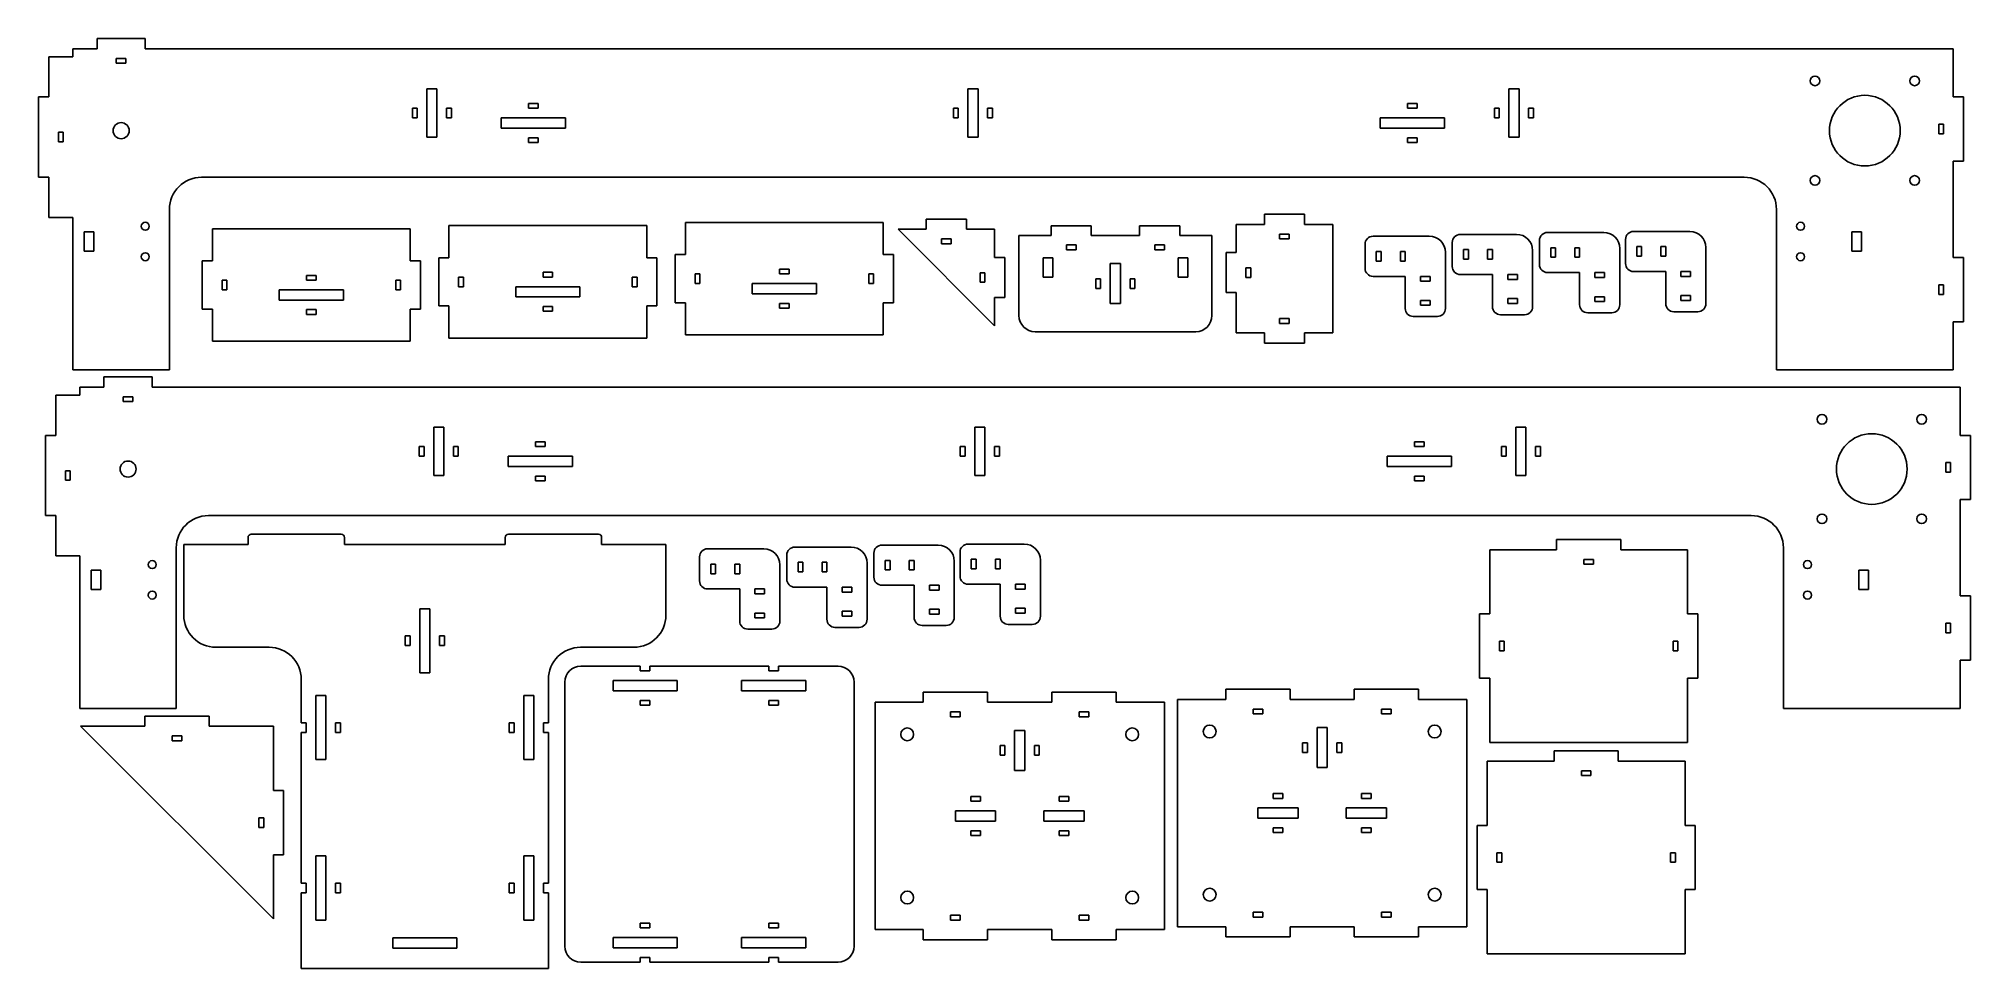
# Model space of a CAD drawing. Header units: millimetres. Extents: x 4 to 605, y 12 to 302.
import ezdxf

# ---------------------------------------------------------------- set-up
doc = ezdxf.new("R2010")
doc.units = ezdxf.units.MM

msp = doc.modelspace()

# ---------------------------------------------------------------- linework, layer by layer
at = {"color": 7, "linetype": 'Continuous', "lineweight": 25}
for p, q in [((22.02, 301.94), (22.02, 298.77)), ((37.02, 301.94), (22.02, 301.94)), ((37.02, 298.77), (37.02, 301.94)), ((14.52, 296.27), (7.02, 296.27)), ((7.02, 296.27), (7.02, 283.77)), ((22.02, 298.77), (14.52, 298.77)), ((14.52, 298.77), (14.52, 296.27)), ((31.02, 295.77), (28.02, 295.77)), ((28.02, 295.77), (28.02, 294.27)), ((31.02, 294.27), (31.02, 295.77)), ((599.52, 298.77), (37.02, 298.77)), ((599.52, 283.77), (599.52, 298.77)), ((28.02, 294.27), (31.02, 294.27)), ((3.85, 283.77), (3.85, 258.77)), ((7.02, 283.77), (3.85, 283.77)), ((127.76, 286.27), (124.62, 286.27)), ((124.62, 286.27), (124.62, 271.27)), ((127.76, 271.27), (127.76, 286.27)), ((296.11, 286.27), (292.94, 286.27)), ((292.94, 286.27), (292.94, 271.27)), ((296.11, 271.27), (296.11, 286.27)), ((464.43, 286.27), (461.28, 286.27)), ((461.28, 286.27), (461.28, 271.27)), ((464.43, 271.27), (464.43, 286.27)), ((602.7, 283.77), (599.52, 283.77)), ((602.7, 263.77), (602.7, 283.77)), ((121.62, 280.27), (120.12, 280.27)), ((120.12, 280.27), (120.12, 277.27)), ((120.12, 277.27), (121.62, 277.27)), ((121.62, 277.27), (121.62, 280.27)), ((132.26, 280.27), (130.76, 280.27)), ((130.76, 280.27), (130.76, 277.27)), ((130.76, 277.27), (132.26, 277.27)), ((132.26, 277.27), (132.26, 280.27)), ((167.76, 277.27), (147.76, 277.27)), ((147.76, 277.27), (147.76, 274.09)), ((159.26, 281.77), (156.26, 281.77)), ((156.26, 281.77), (156.26, 280.27)), ((156.26, 280.27), (159.26, 280.27)), ((159.26, 280.27), (159.26, 281.77)), ((167.76, 274.09), (167.76, 277.27)), ((289.94, 280.27), (288.44, 280.27)), ((288.44, 280.27), (288.44, 277.27)), ((288.44, 277.27), (289.94, 277.27)), ((289.94, 277.27), (289.94, 280.27)), ((300.61, 280.27), (299.11, 280.27)), ((299.11, 280.27), (299.11, 277.27)), ((299.11, 277.27), (300.61, 277.27)), ((300.61, 277.27), (300.61, 280.27)), ((441.28, 277.27), (421.28, 277.27)), ((421.28, 277.27), (421.28, 274.09)), ((432.78, 281.77), (429.78, 281.77)), ((429.78, 281.77), (429.78, 280.27)), ((429.78, 280.27), (432.78, 280.27)), ((432.78, 280.27), (432.78, 281.77)), ((441.28, 274.09), (441.28, 277.27)), ((458.28, 280.27), (456.78, 280.27)), ((456.78, 280.27), (456.78, 277.27)), ((456.78, 277.27), (458.28, 277.27)), ((458.28, 277.27), (458.28, 280.27)), ((468.93, 280.27), (467.43, 280.27)), ((467.43, 280.27), (467.43, 277.27)), ((467.43, 277.27), (468.93, 277.27)), ((468.93, 277.27), (468.93, 280.27)), ((11.52, 272.77), (10.02, 272.77)), ((10.02, 272.77), (10.02, 269.77)), ((11.52, 269.77), (11.52, 272.77)), ((124.62, 271.27), (127.76, 271.27)), ((147.76, 274.09), (167.76, 274.09)), ((159.26, 271.09), (156.26, 271.09)), ((156.26, 271.09), (156.26, 269.59)), ((159.26, 269.59), (159.26, 271.09)), ((292.94, 271.27), (296.11, 271.27)), ((421.28, 274.09), (441.28, 274.09)), ((432.78, 271.09), (429.78, 271.09)), ((429.78, 271.09), (429.78, 269.59)), ((432.78, 269.59), (432.78, 271.09)), ((461.28, 271.27), (464.43, 271.27)), ((596.52, 275.27), (595.02, 275.27)), ((595.02, 275.27), (595.02, 272.27)), ((595.02, 272.27), (596.52, 272.27)), ((596.52, 272.27), (596.52, 275.27)), ((10.02, 269.77), (11.52, 269.77)), ((156.26, 269.59), (159.26, 269.59)), ((429.78, 269.59), (432.78, 269.59)), ((3.85, 258.77), (7.02, 258.77)), ((7.02, 258.77), (7.02, 246.27)), ((54.52, 258.77), (534.52, 258.77)), ((599.52, 263.77), (602.7, 263.77)), ((599.52, 233.77), (599.52, 263.77)), ((44.52, 198.77), (44.52, 248.77)), ((385.21, 247.27), (385.21, 244.09)), ((397.71, 247.27), (385.21, 247.27)), ((397.71, 244.09), (397.71, 247.27)), ((544.52, 248.77), (544.52, 198.77)), ((7.02, 246.27), (14.52, 246.27)), ((14.52, 246.27), (14.52, 198.77)), ((21.02, 241.77), (18.02, 241.77)), ((18.02, 241.77), (18.02, 235.77)), ((21.02, 235.77), (21.02, 241.77)), ((119.47, 242.72), (57.92, 242.72)), ((57.92, 242.72), (57.92, 232.72)), ((119.47, 232.72), (119.47, 242.72)), ((193.05, 243.7), (131.5, 243.7)), ((131.5, 243.7), (131.5, 233.7)), ((193.05, 233.7), (193.05, 243.7)), ((266.63, 244.68), (205.08, 244.68)), ((205.08, 244.68), (205.08, 234.68)), ((266.63, 234.68), (266.63, 244.68)), ((271.26, 242.56), (301.26, 212.56)), ((280.01, 242.56), (271.26, 242.56)), ((280.01, 245.73), (280.01, 242.56)), ((292.51, 245.73), (280.01, 245.73)), ((292.51, 242.56), (292.51, 245.73)), ((301.26, 242.56), (292.51, 242.56)), ((301.26, 233.81), (301.26, 242.56)), ((308.86, 240.68), (308.86, 215.68)), ((318.86, 240.68), (308.86, 240.68)), ((318.86, 243.68), (318.86, 240.68)), ((331.36, 243.68), (318.86, 243.68)), ((331.36, 240.68), (331.36, 243.68)), ((346.36, 240.68), (331.36, 240.68)), ((346.36, 243.68), (346.36, 240.68)), ((358.86, 243.68), (346.36, 243.68)), ((358.86, 240.68), (358.86, 243.68)), ((368.86, 240.68), (358.86, 240.68)), ((368.86, 215.68), (368.86, 240.68)), ((385.21, 244.09), (376.46, 244.09)), ((376.46, 244.09), (376.46, 235.34)), ((392.96, 241.09), (389.96, 241.09)), ((389.96, 241.09), (389.96, 239.59)), ((392.96, 239.59), (392.96, 241.09)), ((406.46, 244.09), (397.71, 244.09)), ((406.46, 210.28), (406.46, 244.09)), ((436.52, 240.42), (419.02, 240.42)), ((463.67, 240.98), (446.17, 240.98)), ((490.79, 241.59), (473.29, 241.59)), ((517.57, 241.91), (500.07, 241.91)), ((571.02, 241.77), (568.02, 241.77)), ((568.02, 241.77), (568.02, 235.77)), ((571.02, 235.77), (571.02, 241.77)), ((18.02, 235.77), (21.02, 235.77)), ((201.9, 234.68), (201.9, 219.68)), ((205.08, 234.68), (201.9, 234.68)), ((269.8, 234.68), (266.63, 234.68)), ((269.8, 219.68), (269.8, 234.68)), ((287.76, 239.56), (284.76, 239.56)), ((284.76, 239.56), (284.76, 238.06)), ((284.76, 238.06), (287.76, 238.06)), ((287.76, 238.06), (287.76, 239.56)), ((326.61, 237.68), (323.61, 237.68)), ((323.61, 237.68), (323.61, 236.18)), ((323.61, 236.18), (326.61, 236.18)), ((326.61, 236.18), (326.61, 237.68)), ((354.11, 237.68), (351.11, 237.68)), ((351.11, 237.68), (351.11, 236.18)), ((351.11, 236.18), (354.11, 236.18)), ((354.11, 236.18), (354.11, 237.68)), ((373.29, 235.34), (373.29, 222.84)), ((376.46, 235.34), (373.29, 235.34)), ((389.96, 239.59), (392.96, 239.59)), ((416.52, 237.92), (416.52, 230.42)), ((421.52, 235.67), (420.02, 235.67)), ((420.02, 235.67), (420.02, 232.67)), ((421.52, 232.67), (421.52, 235.67)), ((429.02, 235.67), (427.52, 235.67)), ((427.52, 235.67), (427.52, 232.67)), ((429.02, 232.67), (429.02, 235.67)), ((441.52, 217.92), (441.52, 235.42)), ((443.67, 238.48), (443.67, 230.98)), ((448.67, 236.23), (447.17, 236.23)), ((447.17, 236.23), (447.17, 233.23)), ((448.67, 233.23), (448.67, 236.23)), ((456.17, 236.23), (454.67, 236.23)), ((454.67, 236.23), (454.67, 233.23)), ((456.17, 233.23), (456.17, 236.23)), ((468.67, 218.48), (468.67, 235.98)), ((470.79, 239.09), (470.79, 231.59)), ((475.79, 236.84), (474.29, 236.84)), ((474.29, 236.84), (474.29, 233.84)), ((475.79, 233.84), (475.79, 236.84)), ((483.29, 236.84), (481.79, 236.84)), ((481.79, 236.84), (481.79, 233.84)), ((483.29, 233.84), (483.29, 236.84)), ((495.79, 219.09), (495.79, 236.59)), ((497.57, 239.41), (497.57, 231.91)), ((502.57, 237.16), (501.07, 237.16)), ((501.07, 237.16), (501.07, 234.16)), ((502.57, 234.16), (502.57, 237.16)), ((510.07, 237.16), (508.57, 237.16)), ((508.57, 237.16), (508.57, 234.16)), ((510.07, 234.16), (510.07, 237.16)), ((522.57, 219.41), (522.57, 236.91)), ((568.02, 235.77), (571.02, 235.77)), ((54.74, 232.72), (54.74, 217.72)), ((57.92, 232.72), (54.74, 232.72)), ((122.64, 232.72), (119.47, 232.72)), ((122.64, 217.72), (122.64, 232.72)), ((128.32, 233.7), (128.32, 218.7)), ((131.5, 233.7), (128.32, 233.7)), ((163.77, 229.2), (160.77, 229.2)), ((160.77, 229.2), (160.77, 227.7)), ((163.77, 227.7), (163.77, 229.2)), ((196.22, 233.7), (193.05, 233.7)), ((196.22, 218.7), (196.22, 233.7)), ((209.58, 228.68), (208.08, 228.68)), ((208.08, 228.68), (208.08, 225.68)), ((209.58, 225.68), (209.58, 228.68)), ((237.35, 230.18), (234.35, 230.18)), ((234.35, 230.18), (234.35, 228.68)), ((234.35, 228.68), (237.35, 228.68)), ((237.35, 228.68), (237.35, 230.18)), ((263.63, 228.68), (262.13, 228.68)), ((262.13, 228.68), (262.13, 225.68)), ((263.63, 225.68), (263.63, 228.68)), ((296.76, 229.06), (296.76, 226.06)), ((298.26, 229.06), (296.76, 229.06)), ((298.26, 226.06), (298.26, 229.06)), ((304.43, 233.81), (301.26, 233.81)), ((304.43, 221.31), (304.43, 233.81)), ((319.36, 233.68), (316.36, 233.68)), ((316.36, 233.68), (316.36, 227.68)), ((319.36, 227.68), (319.36, 233.68)), ((340.45, 231.93), (337.27, 231.93)), ((337.27, 231.93), (337.27, 219.43)), ((340.45, 219.43), (340.45, 231.93)), ((361.36, 233.68), (358.36, 233.68)), ((358.36, 233.68), (358.36, 227.68)), ((361.36, 227.68), (361.36, 233.68)), ((380.96, 230.59), (379.46, 230.59)), ((379.46, 230.59), (379.46, 227.59)), ((380.96, 227.59), (380.96, 230.59)), ((420.02, 232.67), (421.52, 232.67)), ((427.52, 232.67), (429.02, 232.67)), ((446.17, 228.48), (456.17, 228.48)), ((447.17, 233.23), (448.67, 233.23)), ((454.67, 233.23), (456.17, 233.23)), ((456.17, 228.48), (456.17, 218.48)), ((463.92, 228.48), (460.92, 228.48)), ((460.92, 228.48), (460.92, 226.98)), ((463.92, 226.98), (463.92, 228.48)), ((473.29, 229.09), (483.29, 229.09)), ((474.29, 233.84), (475.79, 233.84)), ((481.79, 233.84), (483.29, 233.84)), ((483.29, 229.09), (483.29, 219.09)), ((491.04, 229.09), (488.04, 229.09)), ((488.04, 229.09), (488.04, 227.59)), ((491.04, 227.59), (491.04, 229.09)), ((500.07, 229.41), (510.07, 229.41)), ((501.07, 234.16), (502.57, 234.16)), ((508.57, 234.16), (510.07, 234.16)), ((510.07, 229.41), (510.07, 219.41)), ((517.82, 229.41), (514.82, 229.41)), ((514.82, 229.41), (514.82, 227.91)), ((517.82, 227.91), (517.82, 229.41)), ((602.7, 233.77), (599.52, 233.77)), ((602.7, 213.77), (602.7, 233.77)), ((62.42, 226.72), (60.92, 226.72)), ((60.92, 226.72), (60.92, 223.72)), ((60.92, 223.72), (62.42, 223.72)), ((62.42, 223.72), (62.42, 226.72)), ((98.69, 223.72), (78.69, 223.72)), ((78.69, 223.72), (78.69, 220.55)), ((90.19, 228.22), (87.19, 228.22)), ((87.19, 228.22), (87.19, 226.72)), ((87.19, 226.72), (90.19, 226.72)), ((90.19, 226.72), (90.19, 228.22)), ((98.69, 220.55), (98.69, 223.72)), ((116.47, 226.72), (114.97, 226.72)), ((114.97, 226.72), (114.97, 223.72)), ((114.97, 223.72), (116.47, 223.72)), ((116.47, 223.72), (116.47, 226.72)), ((136, 227.7), (134.5, 227.7)), ((134.5, 227.7), (134.5, 224.7)), ((134.5, 224.7), (136, 224.7)), ((136, 224.7), (136, 227.7)), ((172.27, 224.7), (152.27, 224.7)), ((152.27, 224.7), (152.27, 221.53)), ((160.77, 227.7), (163.77, 227.7)), ((172.27, 221.53), (172.27, 224.7)), ((190.05, 227.7), (188.55, 227.7)), ((188.55, 227.7), (188.55, 224.7)), ((188.55, 224.7), (190.05, 224.7)), ((190.05, 224.7), (190.05, 227.7)), ((208.08, 225.68), (209.58, 225.68)), ((245.85, 225.68), (225.85, 225.68)), ((225.85, 225.68), (225.85, 222.51)), ((225.85, 222.51), (245.85, 222.51)), ((245.85, 222.51), (245.85, 225.68)), ((262.13, 225.68), (263.63, 225.68)), ((296.76, 226.06), (298.26, 226.06)), ((316.36, 227.68), (319.36, 227.68)), ((334.27, 227.18), (332.77, 227.18)), ((332.77, 227.18), (332.77, 224.18)), ((332.77, 224.18), (334.27, 224.18)), ((334.27, 224.18), (334.27, 227.18)), ((344.95, 227.18), (343.45, 227.18)), ((343.45, 227.18), (343.45, 224.18)), ((343.45, 224.18), (344.95, 224.18)), ((344.95, 224.18), (344.95, 227.18)), ((358.36, 227.68), (361.36, 227.68)), ((373.29, 222.84), (376.46, 222.84)), ((376.46, 222.84), (376.46, 210.28)), ((379.46, 227.59), (380.96, 227.59)), ((419.02, 227.92), (429.02, 227.92)), ((429.02, 227.92), (429.02, 217.92)), ((436.77, 227.92), (433.77, 227.92)), ((433.77, 227.92), (433.77, 226.42)), ((433.77, 226.42), (436.77, 226.42)), ((436.77, 226.42), (436.77, 227.92)), ((460.92, 226.98), (463.92, 226.98)), ((488.04, 227.59), (491.04, 227.59)), ((514.82, 227.91), (517.82, 227.91)), ((596.52, 225.27), (595.02, 225.27)), ((595.02, 225.27), (595.02, 222.27)), ((596.52, 222.27), (596.52, 225.27)), ((54.74, 217.72), (57.92, 217.72)), ((57.92, 217.72), (57.92, 207.72)), ((78.69, 220.55), (98.69, 220.55)), ((90.19, 217.55), (87.19, 217.55)), ((87.19, 217.55), (87.19, 216.05)), ((90.19, 216.05), (90.19, 217.55)), ((119.47, 217.72), (122.64, 217.72)), ((119.47, 207.72), (119.47, 217.72)), ((128.32, 218.7), (131.5, 218.7)), ((131.5, 218.7), (131.5, 208.7)), ((152.27, 221.53), (172.27, 221.53)), ((163.77, 218.53), (160.77, 218.53)), ((160.77, 218.53), (160.77, 217.03)), ((160.77, 217.03), (163.77, 217.03)), ((163.77, 217.03), (163.77, 218.53)), ((193.05, 218.7), (196.22, 218.7)), ((193.05, 208.7), (193.05, 218.7)), ((201.9, 219.68), (205.08, 219.68)), ((205.08, 219.68), (205.08, 209.68)), ((237.35, 219.51), (234.35, 219.51)), ((234.35, 219.51), (234.35, 218.01)), ((234.35, 218.01), (237.35, 218.01)), ((237.35, 218.01), (237.35, 219.51)), ((266.63, 219.68), (269.8, 219.68)), ((266.63, 209.68), (266.63, 219.68)), ((301.26, 221.31), (304.43, 221.31)), ((301.26, 212.56), (301.26, 221.31)), ((337.27, 219.43), (340.45, 219.43)), ((436.77, 220.42), (433.77, 220.42)), ((433.77, 220.42), (433.77, 218.92)), ((433.77, 218.92), (436.77, 218.92)), ((436.77, 218.92), (436.77, 220.42)), ((463.92, 220.98), (460.92, 220.98)), ((460.92, 220.98), (460.92, 219.48)), ((460.92, 219.48), (463.92, 219.48)), ((463.92, 219.48), (463.92, 220.98)), ((485.79, 216.59), (493.29, 216.59)), ((491.04, 221.59), (488.04, 221.59)), ((488.04, 221.59), (488.04, 220.09)), ((488.04, 220.09), (491.04, 220.09)), ((491.04, 220.09), (491.04, 221.59)), ((512.57, 216.91), (520.07, 216.91)), ((517.82, 221.91), (514.82, 221.91)), ((514.82, 221.91), (514.82, 220.41)), ((514.82, 220.41), (517.82, 220.41)), ((517.82, 220.41), (517.82, 221.91)), ((595.02, 222.27), (596.52, 222.27)), ((87.19, 216.05), (90.19, 216.05)), ((313.86, 210.68), (363.86, 210.68)), ((392.96, 214.78), (389.96, 214.78)), ((389.96, 214.78), (389.96, 213.28)), ((389.96, 213.28), (392.96, 213.28)), ((392.96, 213.28), (392.96, 214.78)), ((431.52, 215.42), (439.02, 215.42)), ((458.67, 215.98), (466.17, 215.98)), ((599.52, 213.77), (602.7, 213.77)), ((599.52, 198.77), (599.52, 213.77)), ((57.92, 207.72), (119.47, 207.72)), ((131.5, 208.7), (193.05, 208.7)), ((205.08, 209.68), (266.63, 209.68)), ((376.46, 210.28), (385.21, 210.28)), ((385.21, 210.28), (385.21, 207.1)), ((385.21, 207.1), (397.71, 207.1)), ((397.71, 207.1), (397.71, 210.28)), ((397.71, 210.28), (406.46, 210.28)), ((14.52, 198.77), (44.52, 198.77)), ((544.52, 198.77), (599.52, 198.77)), ((24.18, 193.41), (16.68, 193.41)), ((16.68, 193.41), (16.68, 190.91)), ((24.18, 196.58), (24.18, 193.41)), ((39.18, 196.58), (24.18, 196.58)), ((39.18, 193.41), (39.18, 196.58)), ((601.68, 193.41), (39.18, 193.41)), ((601.68, 178.41), (601.68, 193.41)), ((16.68, 190.91), (9.18, 190.91)), ((9.18, 190.91), (9.18, 178.41)), ((33.18, 190.41), (30.18, 190.41)), ((30.18, 190.41), (30.18, 188.91)), ((30.18, 188.91), (33.18, 188.91)), ((33.18, 188.91), (33.18, 190.41)), ((129.92, 180.91), (126.77, 180.91)), ((126.77, 180.91), (126.77, 165.91)), ((129.92, 165.91), (129.92, 180.91)), ((298.26, 180.91), (295.09, 180.91)), ((295.09, 180.91), (295.09, 165.91)), ((298.26, 165.91), (298.26, 180.91)), ((466.58, 180.91), (463.44, 180.91)), ((463.44, 180.91), (463.44, 165.91)), ((466.58, 165.91), (466.58, 180.91)), ((6, 178.41), (6, 153.41)), ((9.18, 178.41), (6, 178.41)), ((123.77, 174.91), (122.27, 174.91)), ((122.27, 174.91), (122.27, 171.91)), ((123.77, 171.91), (123.77, 174.91)), ((134.42, 174.91), (132.92, 174.91)), ((132.92, 174.91), (132.92, 171.91)), ((134.42, 171.91), (134.42, 174.91)), ((161.42, 176.41), (158.42, 176.41)), ((158.42, 176.41), (158.42, 174.91)), ((158.42, 174.91), (161.42, 174.91)), ((161.42, 174.91), (161.42, 176.41)), ((292.09, 174.91), (290.59, 174.91)), ((290.59, 174.91), (290.59, 171.91)), ((292.09, 171.91), (292.09, 174.91)), ((302.76, 174.91), (301.26, 174.91)), ((301.26, 174.91), (301.26, 171.91)), ((302.76, 171.91), (302.76, 174.91)), ((434.94, 176.41), (431.94, 176.41)), ((431.94, 176.41), (431.94, 174.91)), ((431.94, 174.91), (434.94, 174.91)), ((434.94, 174.91), (434.94, 176.41)), ((460.44, 174.91), (458.94, 174.91)), ((458.94, 174.91), (458.94, 171.91)), ((460.44, 171.91), (460.44, 174.91)), ((471.08, 174.91), (469.58, 174.91)), ((469.58, 174.91), (469.58, 171.91)), ((471.08, 171.91), (471.08, 174.91)), ((604.85, 178.41), (601.68, 178.41)), ((604.85, 158.41), (604.85, 178.41)), ((122.27, 171.91), (123.77, 171.91)), ((132.92, 171.91), (134.42, 171.91)), ((169.92, 171.91), (149.92, 171.91)), ((149.92, 171.91), (149.92, 168.73)), ((149.92, 168.73), (169.92, 168.73)), ((169.92, 168.73), (169.92, 171.91)), ((290.59, 171.91), (292.09, 171.91)), ((301.26, 171.91), (302.76, 171.91)), ((443.44, 171.91), (423.44, 171.91)), ((423.44, 171.91), (423.44, 168.73)), ((423.44, 168.73), (443.44, 168.73)), ((443.44, 168.73), (443.44, 171.91)), ((458.94, 171.91), (460.44, 171.91)), ((469.58, 171.91), (471.08, 171.91)), ((598.68, 169.91), (597.18, 169.91)), ((597.18, 169.91), (597.18, 166.91)), ((598.68, 166.91), (598.68, 169.91)), ((13.68, 167.41), (12.18, 167.41)), ((12.18, 167.41), (12.18, 164.41)), ((12.18, 164.41), (13.68, 164.41)), ((13.68, 164.41), (13.68, 167.41)), ((126.77, 165.91), (129.92, 165.91)), ((161.42, 165.73), (158.42, 165.73)), ((158.42, 165.73), (158.42, 164.23)), ((158.42, 164.23), (161.42, 164.23)), ((161.42, 164.23), (161.42, 165.73)), ((295.09, 165.91), (298.26, 165.91)), ((434.94, 165.73), (431.94, 165.73)), ((431.94, 165.73), (431.94, 164.23)), ((431.94, 164.23), (434.94, 164.23)), ((434.94, 164.23), (434.94, 165.73)), ((463.44, 165.91), (466.58, 165.91)), ((597.18, 166.91), (598.68, 166.91)), ((601.68, 158.41), (604.85, 158.41)), ((601.68, 128.41), (601.68, 158.41)), ((6, 153.41), (9.18, 153.41)), ((9.18, 153.41), (9.18, 140.91)), ((56.68, 153.41), (536.68, 153.41)), ((49.01, 144.44), (49.01, 122.44)), ((69.01, 144.44), (49.01, 144.44)), ((69.01, 146.62), (69.01, 144.44)), ((98.01, 147.62), (70.01, 147.62)), ((99.01, 144.44), (99.01, 146.62)), ((149.01, 144.44), (99.01, 144.44)), ((149.01, 146.62), (149.01, 144.44)), ((178.01, 147.62), (150.01, 147.62)), ((179.01, 144.44), (179.01, 146.62)), ((199.01, 144.44), (179.01, 144.44)), ((199.01, 122.44), (199.01, 144.44)), ((283.73, 144.24), (266.23, 144.24)), ((310.51, 144.56), (293.01, 144.56)), ((476.11, 145.98), (476.11, 142.8)), ((496.11, 145.98), (476.11, 145.98)), ((496.11, 142.8), (496.11, 145.98)), ((9.18, 140.91), (16.68, 140.91)), ((16.68, 140.91), (16.68, 93.41)), ((46.68, 93.41), (46.68, 143.41)), ((209.46, 140.58), (209.46, 133.08)), ((229.46, 143.08), (211.96, 143.08)), ((214.46, 138.33), (212.96, 138.33)), ((212.96, 138.33), (212.96, 135.33)), ((214.46, 135.33), (214.46, 138.33)), ((221.96, 138.33), (220.46, 138.33)), ((220.46, 138.33), (220.46, 135.33)), ((221.96, 135.33), (221.96, 138.33)), ((236.61, 141.13), (236.61, 133.63)), ((256.61, 143.63), (239.11, 143.63)), ((241.61, 138.88), (240.11, 138.88)), ((240.11, 138.88), (240.11, 135.88)), ((241.61, 135.88), (241.61, 138.88)), ((249.11, 138.88), (247.61, 138.88)), ((247.61, 138.88), (247.61, 135.88)), ((249.11, 135.88), (249.11, 138.88)), ((261.61, 121.13), (261.61, 138.63)), ((263.73, 141.74), (263.73, 134.24)), ((268.73, 139.49), (267.23, 139.49)), ((267.23, 139.49), (267.23, 136.49)), ((268.73, 136.49), (268.73, 139.49)), ((276.23, 139.49), (274.73, 139.49)), ((274.73, 139.49), (274.73, 136.49)), ((276.23, 136.49), (276.23, 139.49)), ((288.73, 121.74), (288.73, 139.24)), ((290.51, 142.06), (290.51, 134.56)), ((295.51, 139.81), (294.01, 139.81)), ((294.01, 139.81), (294.01, 136.81)), ((295.51, 136.81), (295.51, 139.81)), ((303.01, 139.81), (301.51, 139.81)), ((301.51, 139.81), (301.51, 136.81)), ((303.01, 136.81), (303.01, 139.81)), ((315.51, 122.06), (315.51, 139.56)), ((476.11, 142.8), (455.33, 142.8)), ((455.33, 142.8), (455.33, 122.8)), ((487.61, 139.8), (484.61, 139.8)), ((484.61, 139.8), (484.61, 138.3)), ((484.61, 138.3), (487.61, 138.3)), ((487.61, 138.3), (487.61, 139.8)), ((516.88, 142.8), (496.11, 142.8)), ((516.88, 122.8), (516.88, 142.8)), ((546.68, 143.41), (546.68, 93.41)), ((23.18, 136.41), (20.18, 136.41)), ((20.18, 136.41), (20.18, 130.41)), ((23.18, 130.41), (23.18, 136.41)), ((212.96, 135.33), (214.46, 135.33)), ((220.46, 135.33), (221.96, 135.33)), ((234.46, 120.58), (234.46, 138.08)), ((240.11, 135.88), (241.61, 135.88)), ((247.61, 135.88), (249.11, 135.88)), ((267.23, 136.49), (268.73, 136.49)), ((274.73, 136.49), (276.23, 136.49)), ((294.01, 136.81), (295.51, 136.81)), ((301.51, 136.81), (303.01, 136.81)), ((573.18, 136.41), (570.18, 136.41)), ((570.18, 136.41), (570.18, 130.41)), ((573.18, 130.41), (573.18, 136.41)), ((20.18, 130.41), (23.18, 130.41)), ((211.96, 130.58), (221.96, 130.58)), ((221.96, 130.58), (221.96, 120.58)), ((229.71, 130.58), (226.71, 130.58)), ((226.71, 130.58), (226.71, 129.08)), ((226.71, 129.08), (229.71, 129.08)), ((229.71, 129.08), (229.71, 130.58)), ((239.11, 131.13), (249.11, 131.13)), ((249.11, 131.13), (249.11, 121.13)), ((256.86, 131.13), (253.86, 131.13)), ((253.86, 131.13), (253.86, 129.63)), ((253.86, 129.63), (256.86, 129.63)), ((256.86, 129.63), (256.86, 131.13)), ((266.23, 131.74), (276.23, 131.74)), ((276.23, 131.74), (276.23, 121.74)), ((283.98, 131.74), (280.98, 131.74)), ((280.98, 131.74), (280.98, 130.24)), ((280.98, 130.24), (283.98, 130.24)), ((283.98, 130.24), (283.98, 131.74)), ((293.01, 132.06), (303.01, 132.06)), ((303.01, 132.06), (303.01, 122.06)), ((310.76, 132.06), (307.76, 132.06)), ((307.76, 132.06), (307.76, 130.56)), ((307.76, 130.56), (310.76, 130.56)), ((310.76, 130.56), (310.76, 132.06)), ((570.18, 130.41), (573.18, 130.41)), ((604.85, 128.41), (601.68, 128.41)), ((604.85, 108.41), (604.85, 128.41)), ((125.6, 124.44), (122.42, 124.44)), ((122.42, 124.44), (122.42, 104.44)), ((125.6, 104.44), (125.6, 124.44)), ((229.71, 123.08), (226.71, 123.08)), ((226.71, 123.08), (226.71, 121.58)), ((226.71, 121.58), (229.71, 121.58)), ((229.71, 121.58), (229.71, 123.08)), ((256.86, 123.63), (253.86, 123.63)), ((253.86, 123.63), (253.86, 122.13)), ((253.86, 122.13), (256.86, 122.13)), ((256.86, 122.13), (256.86, 123.63)), ((283.98, 124.24), (280.98, 124.24)), ((280.98, 124.24), (280.98, 122.74)), ((280.98, 122.74), (283.98, 122.74)), ((283.98, 122.74), (283.98, 124.24)), ((310.76, 124.56), (307.76, 124.56)), ((307.76, 124.56), (307.76, 123.06)), ((307.76, 123.06), (310.76, 123.06)), ((310.76, 123.06), (310.76, 124.56)), ((452.16, 122.8), (452.16, 102.8)), ((455.33, 122.8), (452.16, 122.8)), ((520.06, 122.8), (516.88, 122.8)), ((520.06, 102.8), (520.06, 122.8)), ((119.42, 115.94), (117.92, 115.94)), ((117.92, 115.94), (117.92, 112.94)), ((119.42, 112.94), (119.42, 115.94)), ((130.1, 115.94), (128.6, 115.94)), ((128.6, 115.94), (128.6, 112.94)), ((130.1, 112.94), (130.1, 115.94)), ((224.46, 118.08), (231.96, 118.08)), ((251.61, 118.63), (259.11, 118.63)), ((278.73, 119.24), (286.23, 119.24)), ((305.51, 119.56), (313.01, 119.56)), ((459.83, 114.3), (458.33, 114.3)), ((458.33, 114.3), (458.33, 111.3)), ((459.83, 111.3), (459.83, 114.3)), ((513.88, 114.3), (512.38, 114.3)), ((512.38, 114.3), (512.38, 111.3)), ((513.88, 111.3), (513.88, 114.3)), ((598.68, 119.91), (597.18, 119.91)), ((597.18, 119.91), (597.18, 116.91)), ((597.18, 116.91), (598.68, 116.91)), ((598.68, 116.91), (598.68, 119.91)), ((59.01, 112.44), (75.56, 112.44)), ((117.92, 112.94), (119.42, 112.94)), ((128.6, 112.94), (130.1, 112.94)), ((172.46, 112.44), (189.01, 112.44)), ((458.33, 111.3), (459.83, 111.3)), ((512.38, 111.3), (513.88, 111.3)), ((601.68, 108.41), (604.85, 108.41)), ((601.68, 93.41), (601.68, 108.41)), ((85.56, 102.44), (85.56, 88.94)), ((122.42, 104.44), (125.6, 104.44)), ((162.46, 88.94), (162.46, 102.44)), ((191.05, 106.54), (172.55, 106.54)), ((191.05, 106.54), (191.05, 105.04)), ((191.05, 105.04), (194.05, 105.04)), ((194.05, 105.04), (194.05, 106.54)), ((231.05, 106.54), (194.05, 106.54)), ((231.05, 106.54), (231.05, 105.04)), ((231.05, 105.04), (234.05, 105.04)), ((234.05, 105.04), (234.05, 106.54)), ((252.55, 106.54), (234.05, 106.54)), ((452.16, 102.8), (455.33, 102.8)), ((455.33, 102.8), (455.33, 82.8)), ((516.88, 102.8), (520.06, 102.8)), ((516.88, 82.8), (516.88, 102.8)), ((93.24, 97.44), (90.06, 97.44)), ((90.06, 97.44), (90.06, 77.44)), ((93.24, 77.44), (93.24, 97.44)), ((157.96, 97.44), (154.79, 97.44)), ((154.79, 97.44), (154.79, 77.44)), ((157.96, 77.44), (157.96, 97.44)), ((167.55, 101.54), (167.55, 19.37)), ((202.55, 102.04), (182.55, 102.04)), ((182.55, 102.04), (182.55, 98.87)), ((182.55, 98.87), (202.55, 98.87)), ((202.55, 98.87), (202.55, 102.04)), ((242.55, 102.04), (222.55, 102.04)), ((222.55, 102.04), (222.55, 98.87)), ((222.55, 98.87), (242.55, 98.87)), ((242.55, 98.87), (242.55, 102.04)), ((257.55, 19.37), (257.55, 101.54)), ((279.09, 98.47), (279.09, 95.3)), ((299.09, 98.47), (279.09, 98.47)), ((299.09, 95.3), (299.09, 98.47)), ((319.09, 98.47), (319.09, 95.3)), ((339.09, 98.47), (319.09, 98.47)), ((339.09, 95.3), (339.09, 98.47)), ((358.19, 96.2), (358.19, 25.4)), ((373.19, 96.2), (358.19, 96.2)), ((373.19, 99.38), (373.19, 96.2)), ((393.19, 99.38), (373.19, 99.38)), ((393.19, 96.2), (393.19, 99.38)), ((413.19, 96.2), (393.19, 96.2)), ((413.19, 99.38), (413.19, 96.2)), ((433.19, 99.38), (413.19, 99.38)), ((433.19, 96.2), (433.19, 99.38)), ((448.19, 96.2), (433.19, 96.2)), ((448.19, 25.4), (448.19, 96.2)), ((16.68, 93.41), (46.68, 93.41)), ((36.88, 91.01), (36.88, 87.84)), ((56.88, 91.01), (36.88, 91.01)), ((56.88, 87.84), (56.88, 91.01)), ((194.05, 95.87), (191.05, 95.87)), ((191.05, 95.87), (191.05, 94.37)), ((191.05, 94.37), (194.05, 94.37)), ((194.05, 94.37), (194.05, 95.87)), ((234.05, 95.87), (231.05, 95.87)), ((231.05, 95.87), (231.05, 94.37)), ((231.05, 94.37), (234.05, 94.37)), ((234.05, 94.37), (234.05, 95.87)), ((264.09, 95.3), (264.09, 24.5)), ((279.09, 95.3), (264.09, 95.3)), ((290.59, 92.3), (287.59, 92.3)), ((287.59, 92.3), (287.59, 90.8)), ((287.59, 90.8), (290.59, 90.8)), ((290.59, 90.8), (290.59, 92.3)), ((319.09, 95.3), (299.09, 95.3)), ((330.59, 92.3), (327.59, 92.3)), ((327.59, 92.3), (327.59, 90.8)), ((327.59, 90.8), (330.59, 90.8)), ((330.59, 90.8), (330.59, 92.3)), ((354.09, 95.3), (339.09, 95.3)), ((354.09, 24.5), (354.09, 95.3)), ((384.69, 93.2), (381.69, 93.2)), ((381.69, 93.2), (381.69, 91.7)), ((381.69, 91.7), (384.69, 91.7)), ((384.69, 91.7), (384.69, 93.2)), ((424.69, 93.2), (421.69, 93.2)), ((421.69, 93.2), (421.69, 91.7)), ((421.69, 91.7), (424.69, 91.7)), ((424.69, 91.7), (424.69, 93.2)), ((546.68, 93.41), (601.68, 93.41)), ((16.88, 87.84), (76.88, 27.84)), ((36.88, 87.84), (16.88, 87.84)), ((48.38, 84.84), (45.38, 84.84)), ((45.38, 84.84), (45.38, 83.34)), ((48.38, 83.34), (48.38, 84.84)), ((76.88, 87.84), (56.88, 87.84)), ((76.88, 67.84), (76.88, 87.84)), ((87.06, 88.94), (85.56, 88.94)), ((85.56, 85.94), (87.06, 85.94)), ((85.56, 85.94), (85.56, 38.94)), ((87.06, 85.94), (87.06, 88.94)), ((97.74, 88.94), (96.24, 88.94)), ((96.24, 88.94), (96.24, 85.94)), ((96.24, 85.94), (97.74, 85.94)), ((97.74, 85.94), (97.74, 88.94)), ((151.79, 88.94), (150.29, 88.94)), ((150.29, 88.94), (150.29, 85.94)), ((150.29, 85.94), (151.79, 85.94)), ((151.79, 85.94), (151.79, 88.94)), ((162.46, 88.94), (160.96, 88.94)), ((160.96, 88.94), (160.96, 85.94)), ((160.96, 85.94), (162.46, 85.94)), ((162.46, 38.94), (162.46, 85.94)), ((310.67, 86.55), (307.5, 86.55)), ((307.5, 86.55), (307.5, 74.05)), ((310.67, 74.05), (310.67, 86.55)), ((404.77, 87.45), (401.6, 87.45)), ((401.6, 87.45), (401.6, 74.95)), ((404.77, 74.95), (404.77, 87.45)), ((45.38, 83.34), (48.38, 83.34)), ((304.5, 81.8), (303, 81.8)), ((303, 81.8), (303, 78.8)), ((303, 78.8), (304.5, 78.8)), ((304.5, 78.8), (304.5, 81.8)), ((315.17, 81.8), (313.67, 81.8)), ((313.67, 81.8), (313.67, 78.8)), ((313.67, 78.8), (315.17, 78.8)), ((315.17, 78.8), (315.17, 81.8)), ((398.6, 82.7), (397.1, 82.7)), ((397.1, 82.7), (397.1, 79.7)), ((397.1, 79.7), (398.6, 79.7)), ((398.6, 79.7), (398.6, 82.7)), ((409.27, 82.7), (407.77, 82.7)), ((407.77, 82.7), (407.77, 79.7)), ((407.77, 79.7), (409.27, 79.7)), ((409.27, 79.7), (409.27, 82.7)), ((455.33, 82.8), (516.88, 82.8)), ((475.32, 80.15), (475.32, 76.97)), ((495.32, 80.15), (475.32, 80.15)), ((495.32, 76.97), (495.32, 80.15)), ((90.06, 77.44), (93.24, 77.44)), ((154.79, 77.44), (157.96, 77.44)), ((307.5, 74.05), (310.67, 74.05)), ((401.6, 74.95), (404.77, 74.95)), ((475.32, 76.97), (454.55, 76.97)), ((454.55, 76.97), (454.55, 56.97)), ((486.82, 73.97), (483.82, 73.97)), ((483.82, 73.97), (483.82, 72.47)), ((483.82, 72.47), (486.82, 72.47)), ((486.82, 72.47), (486.82, 73.97)), ((516.1, 76.97), (495.32, 76.97)), ((516.1, 56.97), (516.1, 76.97)), ((80.06, 67.84), (76.88, 67.84)), ((80.06, 47.84), (80.06, 67.84)), ((390.94, 66.89), (387.94, 66.89)), ((387.94, 66.89), (387.94, 65.39)), ((390.94, 65.39), (390.94, 66.89)), ((418.44, 66.89), (415.44, 66.89)), ((415.44, 66.89), (415.44, 65.39)), ((418.44, 65.39), (418.44, 66.89)), ((301.59, 61.49), (289.09, 61.49)), ((289.09, 61.49), (289.09, 58.31)), ((296.84, 65.99), (293.84, 65.99)), ((293.84, 65.99), (293.84, 64.49)), ((293.84, 64.49), (296.84, 64.49)), ((296.84, 64.49), (296.84, 65.99)), ((301.59, 58.31), (301.59, 61.49)), ((329.09, 61.49), (316.59, 61.49)), ((316.59, 61.49), (316.59, 58.31)), ((324.34, 65.99), (321.34, 65.99)), ((321.34, 65.99), (321.34, 64.49)), ((321.34, 64.49), (324.34, 64.49)), ((324.34, 64.49), (324.34, 65.99)), ((329.09, 58.31), (329.09, 61.49)), ((395.69, 62.39), (383.19, 62.39)), ((383.19, 62.39), (383.19, 59.21)), ((387.94, 65.39), (390.94, 65.39)), ((395.69, 59.21), (395.69, 62.39)), ((423.19, 62.39), (410.69, 62.39)), ((410.69, 62.39), (410.69, 59.21)), ((415.44, 65.39), (418.44, 65.39)), ((423.19, 59.21), (423.19, 62.39)), ((72.38, 59.34), (72.38, 56.34)), ((73.88, 59.34), (72.38, 59.34)), ((72.38, 56.34), (73.88, 56.34)), ((73.88, 56.34), (73.88, 59.34)), ((289.09, 58.31), (301.59, 58.31)), ((296.84, 55.31), (293.84, 55.31)), ((293.84, 55.31), (293.84, 53.81)), ((296.84, 53.81), (296.84, 55.31)), ((316.59, 58.31), (329.09, 58.31)), ((324.34, 55.31), (321.34, 55.31)), ((321.34, 55.31), (321.34, 53.81)), ((324.34, 53.81), (324.34, 55.31)), ((383.19, 59.21), (395.69, 59.21)), ((390.94, 56.21), (387.94, 56.21)), ((387.94, 56.21), (387.94, 54.71)), ((387.94, 54.71), (390.94, 54.71)), ((390.94, 54.71), (390.94, 56.21)), ((410.69, 59.21), (423.19, 59.21)), ((418.44, 56.21), (415.44, 56.21)), ((415.44, 56.21), (415.44, 54.71)), ((415.44, 54.71), (418.44, 54.71)), ((418.44, 54.71), (418.44, 56.21)), ((451.37, 56.97), (451.37, 36.97)), ((454.55, 56.97), (451.37, 56.97)), ((519.27, 56.97), (516.1, 56.97)), ((519.27, 36.97), (519.27, 56.97)), ((293.84, 53.81), (296.84, 53.81)), ((321.34, 53.81), (324.34, 53.81)), ((459.05, 48.47), (457.55, 48.47)), ((457.55, 48.47), (457.55, 45.47)), ((459.05, 45.47), (459.05, 48.47)), ((513.1, 48.47), (511.6, 48.47)), ((511.6, 48.47), (511.6, 45.47)), ((513.1, 45.47), (513.1, 48.47)), ((76.88, 47.84), (80.06, 47.84)), ((76.88, 27.84), (76.88, 47.84)), ((93.24, 47.44), (90.06, 47.44)), ((90.06, 47.44), (90.06, 27.44)), ((93.24, 27.44), (93.24, 47.44)), ((157.96, 47.44), (154.79, 47.44)), ((154.79, 47.44), (154.79, 27.44)), ((157.96, 27.44), (157.96, 47.44)), ((457.55, 45.47), (459.05, 45.47)), ((511.6, 45.47), (513.1, 45.47)), ((87.06, 38.94), (85.56, 38.94)), ((87.06, 35.94), (87.06, 38.94)), ((97.74, 38.94), (96.24, 38.94)), ((96.24, 38.94), (96.24, 35.94)), ((97.74, 35.94), (97.74, 38.94)), ((151.79, 38.94), (150.29, 38.94)), ((150.29, 38.94), (150.29, 35.94)), ((151.79, 35.94), (151.79, 38.94)), ((162.46, 38.94), (160.96, 38.94)), ((160.96, 38.94), (160.96, 35.94)), ((451.37, 36.97), (454.55, 36.97)), ((454.55, 36.97), (454.55, 16.97)), ((516.1, 36.97), (519.27, 36.97)), ((516.1, 16.97), (516.1, 36.97)), ((85.56, 35.94), (87.06, 35.94)), ((85.56, 35.94), (85.56, 12.44)), ((96.24, 35.94), (97.74, 35.94)), ((150.29, 35.94), (151.79, 35.94)), ((160.96, 35.94), (162.46, 35.94)), ((162.46, 12.44), (162.46, 35.94)), ((90.06, 27.44), (93.24, 27.44)), ((154.79, 27.44), (157.96, 27.44)), ((194.05, 26.54), (191.05, 26.54)), ((191.05, 26.54), (191.05, 25.04)), ((191.05, 25.04), (194.05, 25.04)), ((194.05, 25.04), (194.05, 26.54)), ((234.05, 26.54), (231.05, 26.54)), ((231.05, 26.54), (231.05, 25.04)), ((231.05, 25.04), (234.05, 25.04)), ((234.05, 25.04), (234.05, 26.54)), ((264.09, 24.5), (279.09, 24.5)), ((279.09, 24.5), (279.09, 21.32)), ((290.59, 29), (287.59, 29)), ((287.59, 29), (287.59, 27.5)), ((287.59, 27.5), (290.59, 27.5)), ((290.59, 27.5), (290.59, 29)), ((299.09, 21.32), (299.09, 24.5)), ((299.09, 24.5), (319.09, 24.5)), ((319.09, 24.5), (319.09, 21.32)), ((330.59, 29), (327.59, 29)), ((327.59, 29), (327.59, 27.5)), ((327.59, 27.5), (330.59, 27.5)), ((330.59, 27.5), (330.59, 29)), ((339.09, 21.32), (339.09, 24.5)), ((339.09, 24.5), (354.09, 24.5)), ((358.19, 25.4), (373.19, 25.4)), ((373.19, 25.4), (373.19, 22.23)), ((384.69, 29.9), (381.69, 29.9)), ((381.69, 29.9), (381.69, 28.4)), ((381.69, 28.4), (384.69, 28.4)), ((384.69, 28.4), (384.69, 29.9)), ((393.19, 22.23), (393.19, 25.4)), ((393.19, 25.4), (413.19, 25.4)), ((413.19, 25.4), (413.19, 22.23)), ((424.69, 29.9), (421.69, 29.9)), ((421.69, 29.9), (421.69, 28.4)), ((421.69, 28.4), (424.69, 28.4)), ((424.69, 28.4), (424.69, 29.9)), ((433.19, 22.23), (433.19, 25.4)), ((433.19, 25.4), (448.19, 25.4)), ((134.01, 21.97), (114.01, 21.97)), ((114.01, 21.97), (114.01, 18.79)), ((114.01, 18.79), (134.01, 18.79)), ((134.01, 18.79), (134.01, 21.97)), ((202.55, 22.04), (182.55, 22.04)), ((182.55, 22.04), (182.55, 18.87)), ((182.55, 18.87), (202.55, 18.87)), ((202.55, 18.87), (202.55, 22.04)), ((242.55, 22.04), (222.55, 22.04)), ((222.55, 22.04), (222.55, 18.87)), ((222.55, 18.87), (242.55, 18.87)), ((242.55, 18.87), (242.55, 22.04)), ((279.09, 21.32), (299.09, 21.32)), ((319.09, 21.32), (339.09, 21.32)), ((373.19, 22.23), (393.19, 22.23)), ((413.19, 22.23), (433.19, 22.23)), ((85.56, 12.44), (162.46, 12.44)), ((172.55, 14.37), (191.05, 14.37)), ((194.05, 15.87), (191.05, 15.87)), ((191.05, 15.87), (191.05, 14.37)), ((194.05, 14.37), (194.05, 15.87)), ((194.05, 14.37), (231.05, 14.37)), ((234.05, 15.87), (231.05, 15.87)), ((231.05, 15.87), (231.05, 14.37)), ((234.05, 14.37), (234.05, 15.87)), ((234.05, 14.37), (252.55, 14.37)), ((454.55, 16.97), (516.1, 16.97))]:
    msp.add_line(p, q, dxfattribs=at)
for centre, radius in [((556.52, 288.78), 1.5), ((587.52, 288.78), 1.5), ((572.02, 273.28), 11), ((29.52, 273.28), 2.5), ((556.52, 257.78), 1.5), ((587.52, 257.78), 1.5), ((37.02, 243.52), 1.25), ((552.02, 243.52), 1.25), ((37.02, 234.02), 1.25), ((552.02, 234.02), 1.25), ((558.68, 183.42), 1.5), ((589.68, 183.42), 1.5), ((574.18, 167.92), 11), ((31.68, 167.92), 2.5), ((558.68, 152.42), 1.5), ((589.68, 152.42), 1.5), ((39.18, 138.16), 1.25), ((554.18, 138.16), 1.25), ((39.18, 128.66), 1.25), ((554.18, 128.66), 1.25), ((274.09, 85.3), 2), ((344.09, 85.3), 2), ((368.19, 86.2), 2), ((438.19, 86.2), 2), ((274.09, 34.5), 2), ((344.09, 34.5), 2), ((368.19, 35.4), 2), ((438.19, 35.4), 2)]:
    msp.add_circle(centre, radius, dxfattribs=at)
for centre, radius, start, end in [((54.52, 248.77), 10, 90, 180), ((534.52, 248.77), 10, 0, 90), ((419.02, 237.92), 2.5, 90, 180), ((436.52, 235.42), 5, 0, 90), ((446.17, 238.48), 2.5, 90, 180), ((463.67, 235.98), 5, 0, 90), ((473.29, 239.09), 2.5, 90, 180), ((490.79, 236.59), 5, 0, 90), ((500.07, 239.41), 2.5, 90, 180), ((517.57, 236.91), 5, 0, 90), ((419.02, 230.42), 2.5, 180, 270), ((446.17, 230.98), 2.5, 180, 270), ((473.29, 231.59), 2.5, 180, 270), ((500.07, 231.91), 2.5, 180, 270), ((431.52, 217.92), 2.5, 180, 270), ((439.02, 217.92), 2.5, 270, 0), ((458.67, 218.48), 2.5, 180, 270), ((466.17, 218.48), 2.5, 270, 0), ((485.79, 219.09), 2.5, 180, 270), ((493.29, 219.09), 2.5, 270, 0), ((512.57, 219.41), 2.5, 180, 270), ((520.07, 219.41), 2.5, 270, 0), ((313.86, 215.68), 5, 180, 270), ((363.86, 215.68), 5, 270, 0), ((56.68, 143.41), 10, 90, 180), ((536.68, 143.41), 10, 0, 90), ((70.01, 146.62), 1, 90, 180), ((98.01, 146.62), 1, 0, 90), ((150.01, 146.62), 1, 90, 180), ((178.01, 146.62), 1, 0, 90), ((266.23, 141.74), 2.5, 90, 180), ((283.73, 139.24), 5, 0, 90), ((293.01, 142.06), 2.5, 90, 180), ((310.51, 139.56), 5, 0, 90), ((211.96, 140.58), 2.5, 90, 180), ((229.46, 138.08), 5, 0, 90), ((239.11, 141.13), 2.5, 90, 180), ((256.61, 138.63), 5, 0, 90), ((211.96, 133.08), 2.5, 180, 270), ((239.11, 133.63), 2.5, 180, 270), ((266.23, 134.24), 2.5, 180, 270), ((293.01, 134.56), 2.5, 180, 270), ((59.01, 122.44), 10, 180, 270), ((189.01, 122.44), 10, 270, 0), ((224.46, 120.58), 2.5, 180, 270), ((231.96, 120.58), 2.5, 270, 0), ((251.61, 121.13), 2.5, 180, 270), ((259.11, 121.13), 2.5, 270, 0), ((278.73, 121.74), 2.5, 180, 270), ((286.23, 121.74), 2.5, 270, 0), ((305.51, 122.06), 2.5, 180, 270), ((313.01, 122.06), 2.5, 270, 0), ((75.56, 102.44), 10, 0, 90), ((172.46, 102.44), 10, 90, 180), ((172.55, 101.54), 5, 90, 180), ((252.55, 101.54), 5, 0, 90), ((172.55, 19.37), 5, 180, 270), ((252.55, 19.37), 5, 270, 0)]:
    msp.add_arc(centre, radius, start, end, dxfattribs=at)

doc.saveas('drawing.dxf')
